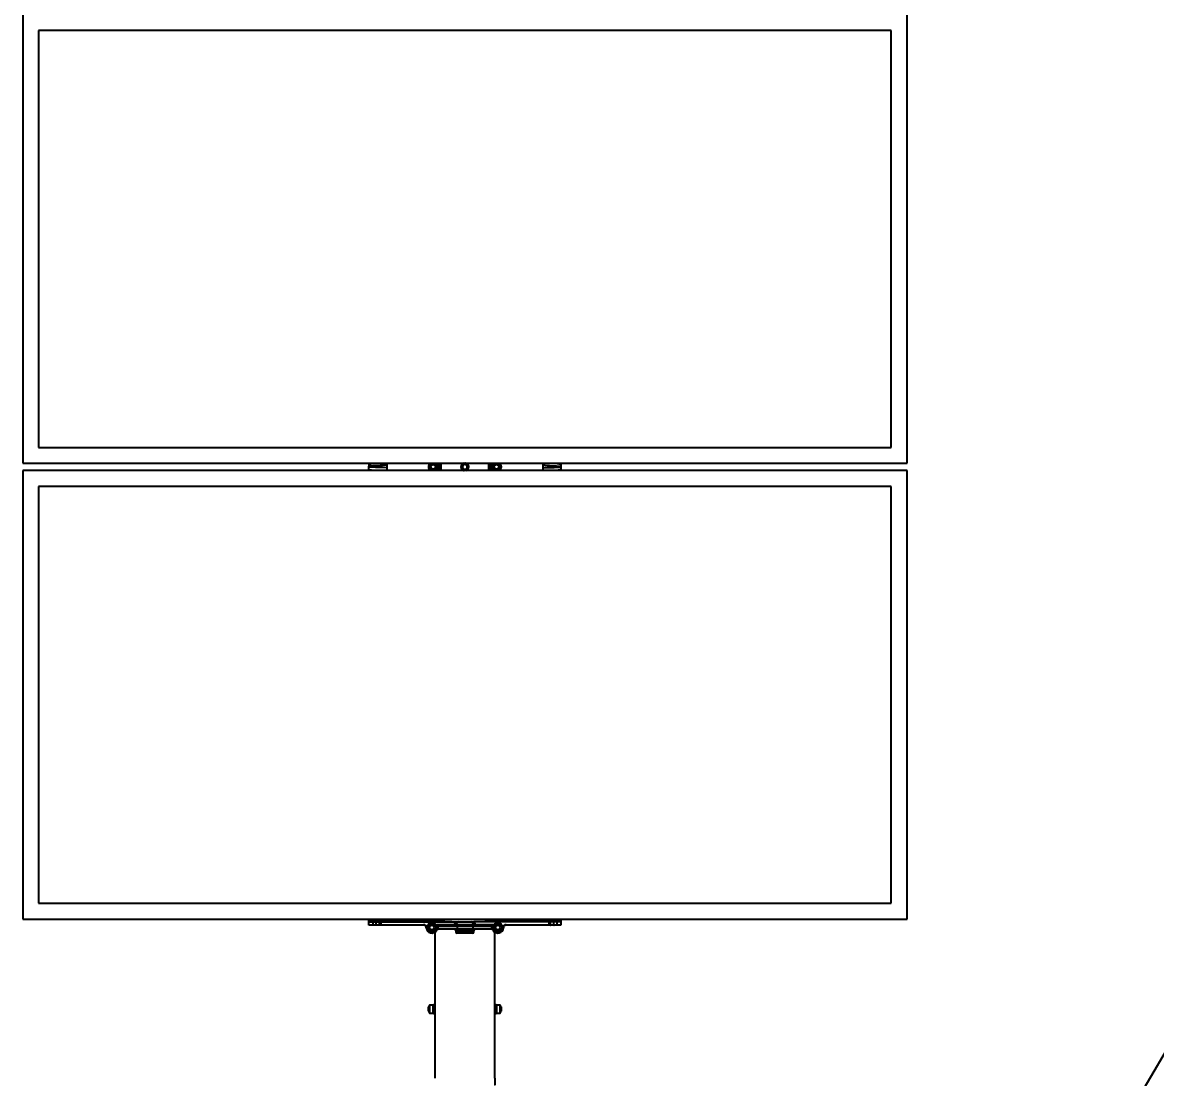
# Model space of a CAD drawing. Header units: feet. Extents: x -21 to 5170, y -254 to 1413.
# Drawn here: x 931.4 to 1046.2, y 102.3 to 209.2 of the extents above; entities that cross this region are included whole.
import ezdxf
from ezdxf import colors
from ezdxf.entities.mleader import LeaderData, LeaderLine
from ezdxf.math import Vec2, Vec3

# ---------------------------------------------------------------- set-up
doc = ezdxf.new("R2010")
doc.units = ezdxf.units.FT
doc.header["$MEASUREMENT"] = 0
doc.layers.add('E-ARRY-TABL', color=9, linetype='Continuous')
doc.layers.add('G-ANNO-TEXT', color=1, linetype='Continuous')
doc.styles.add('NEI-A', font='arial.ttf')

msp = doc.modelspace()

# ---------------------------------------------------------------- linework, layer by layer
at = {"layer": 'E-ARRY-TABL'}
for p, q in [((931.43656, 209.95527), (931.43656, 164.54448)), ((1020.97639, 164.54448), (1020.97639, 209.95527)), ((933.03876, 208.35307), (933.03876, 166.14667)), ((1019.37419, 208.35307), (933.03876, 208.35307)), ((1019.37419, 166.14667), (1019.37419, 208.35307)), ((933.03876, 166.14667), (1019.37419, 166.14667)), ((931.43656, 164.54448), (1020.97639, 164.54448)), ((966.47886, 164.46485), (967.06491, 164.54448)), ((972.66805, 164.5365), (972.67681, 164.54448)), ((973.04274, 164.54448), (973.17131, 164.46986)), ((973.18062, 164.54448), (973.20658, 164.53064)), ((979.07921, 164.5387), (979.08559, 164.54448)), ((985.34805, 164.54448), (985.93409, 164.46485)), ((931.43656, 163.81204), (931.43656, 118.40125)), ((1020.97639, 163.81204), (931.43656, 163.81204)), ((967.06564, 163.81204), (966.47886, 163.89167)), ((973.33612, 163.82002), (973.32736, 163.81204)), ((979.23234, 163.81204), (979.20405, 163.82724)), ((979.37038, 163.8108), (979.23972, 163.88778)), ((979.74253, 163.81782), (979.73614, 163.81204)), ((985.93409, 163.89167), (985.34731, 163.81204)), ((1020.97639, 118.40125), (1020.97639, 163.81204)), ((933.03876, 162.20985), (933.03876, 120.00345)), ((1019.37419, 162.20985), (933.03876, 162.20985)), ((1019.37419, 120.00345), (1019.37419, 162.20985)), ((933.03876, 120.00345), (1019.37419, 120.00345)), ((931.43656, 118.40125), (1020.97639, 118.40125)), ((966.47886, 117.78326), (966.47886, 118.40125)), ((969.93018, 118.40125), (975.6018, 118.10402)), ((973.16231, 118.40125), (973.16231, 118.23187)), ((976.81115, 118.10402), (982.48277, 118.40125)), ((979.25065, 118.23187), (979.25065, 118.40125)), ((985.93409, 118.40125), (985.93409, 117.78326)), ((966.47886, 118.19526), (973.86083, 118.19526)), ((966.47886, 118.1037), (975.29484, 118.1037)), ((966.47886, 117.82904), (972.03003, 117.82904)), ((972.03003, 117.78326), (966.47886, 117.78326)), ((966.90809, 117.82904), (966.90809, 118.1037)), ((967.19406, 118.1037), (967.19406, 117.82904)), ((967.56059, 117.82904), (967.56059, 118.1037)), ((967.70358, 118.1037), (967.70358, 117.78326)), ((972.03003, 117.82904), (972.03003, 117.78326)), ((972.3502, 117.52177), (972.30446, 117.51989)), ((973.30447, 117.27486), (973.34356, 117.25103)), ((973.32954, 117.84049), (975.16587, 117.84049)), ((973.32954, 117.6975), (973.32954, 117.84049)), ((973.32954, 117.31033), (973.32954, 117.38837)), ((973.32954, 117.31033), (973.36505, 117.28143)), ((973.46148, 117.74178), (973.46148, 117.41553)), ((973.55169, 117.42849), (978.86127, 117.42849)), ((978.83488, 117.38272), (973.57807, 117.38272)), ((973.59684, 117.70315), (978.81612, 117.70315)), ((975.16587, 117.84049), (975.29003, 117.82466)), ((975.16587, 117.84049), (975.16587, 117.7037)), ((977.12309, 117.82332), (975.28986, 117.82332)), ((975.29094, 117.24538), (975.29094, 117.1195)), ((977.12202, 117.24538), (975.29094, 117.24538)), ((975.29094, 117.1195), (977.12202, 117.1195)), ((975.41488, 117.70315), (975.41488, 117.42849)), ((975.60779, 118.1037), (976.80517, 118.1037)), ((976.99807, 117.70315), (976.99807, 117.42849)), ((985.93409, 118.1037), (977.11811, 118.1037)), ((977.12202, 117.1195), (977.12202, 117.24538)), ((977.12292, 117.82466), (977.24709, 117.84049)), ((977.24709, 117.84049), (979.08341, 117.84049)), ((977.24709, 117.7037), (977.24709, 117.84049)), ((978.55212, 118.19526), (985.93409, 118.19526)), ((978.95148, 117.41553), (978.95148, 117.74178)), ((979.08341, 117.31033), (979.04791, 117.28143)), ((979.10848, 117.27486), (979.0694, 117.25103)), ((979.08341, 117.84049), (979.08341, 117.6975)), ((979.08341, 117.38837), (979.08341, 117.31033)), ((979.20706, 117.35536), (979.20794, 117.39741)), ((979.2301, 117.34141), (979.20706, 117.35536)), ((979.21462, 117.71765), (979.21519, 117.74458)), ((979.21519, 117.74458), (979.25065, 117.76408)), ((979.54008, 117.15371), (979.50409, 117.1755)), ((979.5131, 117.90839), (979.55632, 117.93215)), ((979.5833, 117.17748), (979.54008, 117.15371)), ((979.55632, 117.93215), (979.5923, 117.91037)), ((979.88121, 117.34129), (979.84435, 117.32102)), ((979.86629, 117.74446), (979.88933, 117.73051)), ((979.88177, 117.36822), (979.88121, 117.34129)), ((979.88933, 117.73051), (979.88846, 117.68846)), ((980.06275, 117.52177), (980.10849, 117.51989)), ((980.38292, 117.82904), (985.93409, 117.82904)), ((980.38292, 117.82904), (980.38292, 117.78326)), ((985.93409, 117.78326), (980.38292, 117.78326)), ((984.70938, 118.1037), (984.70938, 117.78326)), ((984.85236, 118.1037), (984.85236, 117.82904)), ((985.2189, 117.82904), (985.2189, 118.1037)), ((985.50486, 118.1037), (985.50486, 117.82904)), ((973.16231, 117.06762), (973.16231, 102.27584)), ((976.98469, 116.98217), (975.42827, 116.98217)), ((979.25065, 102.27584), (979.25065, 117.06762)), ((972.61001, 109.49945), (972.49968, 109.49945)), ((972.49968, 109.49945), (972.49968, 109.06458)), ((972.49968, 109.06458), (972.61001, 109.06458)), ((972.61001, 109.66267), (972.61001, 108.90137)), ((972.97333, 109.68083), (972.62817, 109.68083)), ((972.62817, 109.68083), (972.62817, 108.8832)), ((973.14029, 109.74654), (972.97333, 109.68083)), ((972.97333, 109.68083), (972.97333, 108.8832)), ((973.14029, 109.74654), (973.14029, 108.81749)), ((979.43962, 109.68083), (979.27267, 109.74654)), ((979.27267, 108.81749), (979.27267, 109.74654)), ((979.78478, 109.68083), (979.43962, 109.68083)), ((979.43962, 108.8832), (979.43962, 109.68083)), ((979.78478, 108.8832), (979.78478, 109.68083)), ((979.80295, 108.90137), (979.80295, 109.66267)), ((979.91327, 109.49945), (979.80295, 109.49945)), ((979.80295, 109.06458), (979.91327, 109.06458)), ((979.91327, 109.06458), (979.91327, 109.49945)), ((972.62817, 108.8832), (972.97333, 108.8832)), ((972.97333, 108.8832), (973.14029, 108.81749)), ((979.27267, 108.81749), (979.43962, 108.8832)), ((979.43962, 108.8832), (979.78478, 108.8832))]:
    msp.add_line(p, q, dxfattribs=at)
for points in [[(966.90809, 117.82904), (966.90864, 117.82011), (966.91027, 117.81152), (966.91291, 117.80361), (966.91647, 117.79667), (966.9208, 117.79098), (966.92575, 117.78675), (966.93111, 117.78414), (966.93669, 117.78326)], [(967.19406, 117.82904), (967.19351, 117.82011), (967.19188, 117.81152), (967.18924, 117.80361), (967.18568, 117.79667), (967.18135, 117.79098), (967.17641, 117.78675), (967.17104, 117.78414), (967.16546, 117.78326)], [(967.56059, 117.82904), (967.56004, 117.82011), (967.55842, 117.81152), (967.55577, 117.80361), (967.55222, 117.79667), (967.54788, 117.79098), (967.54294, 117.78675), (967.53758, 117.78414), (967.532, 117.78326)], [(973.46148, 117.41553), (973.46397, 117.40596), (973.46758, 117.39684), (973.47214, 117.38859), (973.47743, 117.3816), (973.48322, 117.3762), (973.48922, 117.37263), (973.49515, 117.37108), (973.50075, 117.37161)], [(973.55169, 117.42849), (973.55219, 117.41956), (973.5537, 117.41097), (973.55613, 117.40306), (973.55941, 117.39612), (973.56341, 117.39043), (973.56798, 117.3862), (973.57293, 117.38359), (973.57807, 117.38272)], [(975.41488, 117.42849), (975.41539, 117.41956), (975.41689, 117.41097), (975.41933, 117.40306), (975.42261, 117.39612), (975.42661, 117.39043), (975.43117, 117.3862), (975.43612, 117.38359), (975.44127, 117.38272)], [(976.99807, 117.42849), (976.99757, 117.41956), (976.99606, 117.41097), (976.99363, 117.40306), (976.99034, 117.39612), (976.98635, 117.39043), (976.98178, 117.3862), (976.97683, 117.38359), (976.97169, 117.38272)], [(978.86127, 117.42849), (978.86076, 117.41956), (978.85926, 117.41097), (978.85682, 117.40306), (978.85354, 117.39612), (978.84954, 117.39043), (978.84498, 117.3862), (978.84003, 117.38359), (978.83488, 117.38272)], [(978.95148, 117.41553), (978.94898, 117.40596), (978.94537, 117.39684), (978.94081, 117.38859), (978.93552, 117.3816), (978.92974, 117.3762), (978.92374, 117.37263), (978.9178, 117.37108), (978.9122, 117.37161)], [(984.85236, 117.82904), (984.85291, 117.82011), (984.85454, 117.81152), (984.85718, 117.80361), (984.86074, 117.79667), (984.86507, 117.79098), (984.87001, 117.78675), (984.87538, 117.78414), (984.88096, 117.78326)], [(985.2189, 117.82904), (985.21944, 117.82011), (985.22107, 117.81152), (985.22371, 117.80361), (985.22727, 117.79667), (985.2316, 117.79098), (985.23655, 117.78675), (985.24191, 117.78414), (985.24749, 117.78326)], [(985.50486, 117.82904), (985.50431, 117.82011), (985.50268, 117.81152), (985.50004, 117.80361), (985.49649, 117.79667), (985.49215, 117.79098), (985.48721, 117.78675), (985.48184, 117.78414), (985.47627, 117.78326)]]:
    msp.add_lwpolyline(points, dxfattribs=at)
for centre, radius in [((973.00209, 164.17826), 0.33715), ((973.00209, 164.17826), 0.24051), ((973.00209, 164.17826), 0.22889), ((979.41087, 164.17826), 0.33715), ((979.41087, 164.17826), 0.24051), ((979.41087, 164.17826), 0.22889), ((972.86476, 117.54293), 0.48981), ((972.86476, 117.54293), 0.36622), ((972.86476, 117.54293), 0.22889), ((979.5482, 117.54293), 0.48981), ((979.5482, 117.54293), 0.36622), ((979.5482, 117.54293), 0.22889)]:
    msp.add_circle(centre, radius, dxfattribs=at)
for centre, radius, start, end in [((973.00209, 164.17826), 0.48981, 132.9975613, 228.3883683), ((973.00209, 164.17826), 0.40742, 115.9892336, 244.0107664), ((973.00209, 164.17826), 0.40742, 295.9892336, 59.8725613), ((973.00209, 164.17826), 0.48981, 312.9975613, 48.3883881), ((979.41087, 164.17826), 0.48981, 132.6184959, 228.3883683), ((979.41087, 164.17826), 0.40742, 115.9892336, 239.4934959), ((979.41087, 164.17826), 0.40742, 295.9892336, 64.0107664), ((979.41087, 164.17826), 0.48981, 312.6184959, 48.3883881), ((972.03003, 117.5086), 0.32044, 2.3552844, 90), ((972.03003, 117.5086), 0.27466, 2.3552844, 90), ((972.86476, 117.54293), 0.56077, 182.3552844, 328.6309862), ((972.86476, 117.54293), 0.51499, 182.3552844, 328.6309862), ((972.86476, 117.54293), 0.40742, 127.1519395, 176.1897251), ((972.86476, 117.54293), 0.40742, 187.6164292, 234.814168), ((972.86476, 117.54293), 0.40742, 65.3568824, 115.655907), ((972.86476, 117.54293), 0.40742, 245.7900849, 295.2743727), ((972.86476, 117.54293), 0.40742, 7.7350284, 54.7859231), ((972.86476, 117.54293), 0.40742, 306.7516669, 357.1400168), ((973.57807, 117.10805), 0.32044, 140.8584072, 148.6309862), ((973.57807, 117.10805), 0.27466, 140.8584072, 148.6309862), ((973.55169, 117.10805), 0.32044, 90, 106.3508721), ((973.57807, 117.10805), 0.27466, 90, 106.3508721), ((975.15361, 117.84049), 0.13733, 270, 352.8192442), ((975.15361, 117.24538), 0.13733, 0, 90), ((975.60779, 117.78326), 0.32044, 90, 172.8192442), ((975.42827, 117.1195), 0.13733, 180, 270), ((976.80517, 117.78326), 0.32044, 7.1807558, 90), ((976.98469, 117.1195), 0.13733, 270, 0), ((977.25935, 117.24538), 0.13733, 90, 180), ((977.25935, 117.84049), 0.13733, 187.1807558, 270), ((978.83488, 117.10805), 0.27466, 73.6491279, 90), ((978.86127, 117.10805), 0.32044, 73.6491279, 90), ((978.83488, 117.10805), 0.27466, 31.3690138, 39.1415928), ((979.5482, 117.54293), 0.56077, 211.3690138, 357.6447156), ((978.83488, 117.10805), 0.32044, 31.3690138, 39.1415928), ((979.5482, 117.54293), 0.51499, 211.3690138, 357.6447156), ((979.5482, 117.54293), 0.40742, 125.7599509, 175.7674923), ((979.5482, 117.54293), 0.40742, 187.2707127, 236.5342183), ((979.5482, 117.54293), 0.40742, 67.9109617, 114.9737153), ((979.5482, 117.54293), 0.40742, 247.037025, 295.183735), ((979.5482, 117.54293), 0.40742, 6.8590646, 57.2284647), ((979.5482, 117.54293), 0.40742, 306.8738017, 355.3985356), ((980.38292, 117.5086), 0.32044, 90, 177.6447156), ((980.38292, 117.5086), 0.27466, 90, 177.6447156), ((972.62817, 109.66267), 0.01817, 90, 180), ((973.14619, 109.73154), 0.01612, 0, 111.4825928), ((979.26677, 109.73154), 0.01612, 68.5174072, 180), ((979.78478, 109.66267), 0.01817, 360, 90), ((972.62817, 108.90137), 0.01817, 180, 270), ((973.14619, 108.83249), 0.01612, 248.5174072, 0), ((979.26677, 108.83249), 0.01612, 180, 291.4825928), ((979.78478, 108.90137), 0.01817, 270, 360)]:
    msp.add_arc(centre, radius, start, end, dxfattribs=at)
for centre, start_param, end_param in [((973.59684, 117.84049), 3.943604022, 4.71238898), ((978.81612, 117.84049), 4.71238898, 5.481173938)]:
    msp.add_ellipse(centre, major_axis=(0.19469, 0), ratio=0.705389765, start_param=start_param, end_param=end_param, dxfattribs=at)
for points, knots in [([(966.47886, 164.54448), (966.47886, 164.53601), (966.47886, 164.49433), (966.47886, 164.47792), (966.47886, 164.46485)], [0, 0, 0, 0, 0.203251759, 1, 1, 1, 1]), ([(966.47886, 164.46485), (966.47886, 164.44992), (966.47886, 164.42175), (966.47886, 164.38977), (966.47886, 164.36353), (966.47886, 164.32008), (966.47886, 164.28117), (966.47886, 164.25884), (966.47886, 164.25649)], [0, 0, 0, 0, 0.336781761, 0.635414469, 0.762435252, 0.874639399, 0.986817621, 1, 1, 1, 1]), ([(968.31681, 164.35379), (968.01073, 164.33342), (967.39861, 164.29267), (966.78543, 164.26855), (966.47886, 164.25649)], [0, 0, 0, 0, 0.500050032, 1, 1, 1, 1]), ([(966.47886, 164.14846), (966.47886, 164.15169), (966.47886, 164.15624), (966.47886, 164.16346), (966.47886, 164.16793), (966.47886, 164.17155), (966.47886, 164.173), (966.47886, 164.17589), (966.47886, 164.18066), (966.47886, 164.18731), (966.47886, 164.19588), (966.47886, 164.20945), (966.47886, 164.22997), (966.47886, 164.24679), (966.47886, 164.25649)], [0, 0, 0, 0, 0.088792677, 0.125266565, 0.198196576, 0.211434953, 0.224673296, 0.237911626, 0.290864967, 0.355531486, 0.42020743, 0.526263413, 0.726625991, 1, 1, 1, 1]), ([(968.31659, 164.09982), (968.01043, 164.11056), (967.39814, 164.13203), (966.78527, 164.14298), (966.47886, 164.14846)], [0, 0, 0, 0, 0.500036901, 1, 1, 1, 1]), ([(966.47886, 163.89167), (966.47886, 163.89672), (966.47886, 163.92622), (966.47886, 163.95272), (966.47886, 163.99841), (966.47886, 164.04034), (966.47886, 164.09156), (966.47886, 164.12932), (966.47886, 164.14846)], [0, 0, 0, 0, 0.104408076, 0.610092505, 0.713229006, 0.816381409, 0.906958044, 1, 1, 1, 1]), ([(968.31469, 164.54448), (968.31504, 164.53198), (968.31584, 164.50369), (968.31661, 164.43844), (968.31674, 164.38189), (968.31681, 164.35379)], [0, 0, 0, 0, 0.284877006, 0.644722971, 1, 1, 1, 1]), ([(968.31681, 164.35379), (968.31673, 164.31448), (968.31664, 164.26748), (968.31635, 164.2121), (968.3163, 164.18719), (968.31629, 164.16612), (968.31636, 164.15085), (968.31636, 164.13988), (968.31645, 164.12387), (968.31654, 164.10891), (968.31659, 164.09982)], [0, 0, 0, 0, 0.473900563, 0.566584192, 0.646097342, 0.765289978, 0.812851893, 0.824688911, 0.893504587, 1, 1, 1, 1]), ([(972.66451, 163.98436), (972.66458, 164.01597), (972.66472, 164.07978), (972.66487, 164.14573), (972.66494, 164.17901)], [0, 0, 0, 0, 0.495457963, 1, 1, 1, 1]), ([(972.66494, 164.17901), (972.66495, 164.18363), (972.6651, 164.24936), (972.66524, 164.31377), (972.66537, 164.37366)], [0, 0, 0, 0, 0.070220322, 1, 1, 1, 1]), ([(972.66537, 164.37366), (972.69278, 164.38941), (972.74811, 164.42119), (972.80531, 164.45404), (972.83416, 164.47061)], [0, 0, 0, 0, 0.495457963, 1, 1, 1, 1]), ([(972.83416, 164.47061), (972.83817, 164.47291), (972.88158, 164.49785), (972.92413, 164.52229), (972.96276, 164.54448)], [0, 0, 0, 0, 0.09219659, 1, 1, 1, 1]), ([(973.17131, 164.46986), (973.18516, 164.46182), (973.24214, 164.42876), (973.29765, 164.39654), (973.33967, 164.37216)], [0, 0, 0, 0, 0.243165711, 1, 1, 1, 1]), ([(973.33923, 164.17751), (973.33922, 164.17289), (973.33908, 164.10716), (973.33893, 164.04275), (973.3388, 163.98286)], [0, 0, 0, 0, 0.070220322, 1, 1, 1, 1]), ([(973.33967, 164.37216), (973.3396, 164.34055), (973.33945, 164.27675), (973.33931, 164.21079), (973.33923, 164.17751)], [0, 0, 0, 0, 0.495457963, 1, 1, 1, 1]), ([(973.56953, 164.54448), (973.56975, 164.51592), (973.5716, 164.27179), (973.57027, 164.02764), (973.5691, 163.81204)], [0, 0, 0, 0, 0.116959652, 1, 1, 1, 1]), ([(973.7978, 163.81204), (973.79862, 164.02811), (973.79954, 164.27226), (973.79807, 164.51639), (973.7979, 164.54448)], [0, 0, 0, 0, 0.88496735, 1, 1, 1, 1]), ([(976.13535, 164.54448), (976.11578, 164.54223), (976.05271, 164.53501), (975.95766, 164.47963), (975.86635, 164.38627), (975.81334, 164.26633), (975.80502, 164.13701), (975.84196, 164.01252), (975.91979, 163.90829), (976.01958, 163.83578), (976.09556, 163.81922), (976.12849, 163.81204)], [0, 0, 0, 0, 0.055467135, 0.178740105, 0.301068238, 0.422074784, 0.541486052, 0.660550552, 0.781493861, 0.905315943, 1, 1, 1, 1]), ([(976.4382, 164.23049), (976.44155, 164.20403), (976.44724, 164.15923), (976.42984, 164.08891), (976.3944, 164.02558), (976.33358, 163.97233), (976.25877, 163.94194), (976.17772, 163.93789), (976.09973, 163.96097), (976.03404, 164.00841), (975.98781, 164.07456), (975.96582, 164.15239), (975.97073, 164.23338), (975.99184, 164.28344), (976.02041, 164.32829), (976.05667, 164.36837), (976.12746, 164.407), (976.20735, 164.42033), (976.28758, 164.40642), (976.35801, 164.36669), (976.41306, 164.30653), (976.42984, 164.25579), (976.4382, 164.23049)], [0, 0, 0, 0, 0.05318276, 0.090051856, 0.143930989, 0.197508132, 0.250693831, 0.303997406, 0.357752004, 0.411588514, 0.465007081, 0.518157859, 0.571608056, 0.625348022, 0.625461196, 0.679189914, 0.732471661, 0.785668797, 0.839276455, 0.893156273, 0.946740624, 1, 1, 1, 1]), ([(976.60016, 164.13554), (976.60085, 164.17794), (976.60224, 164.26304), (976.54818, 164.38292), (976.45881, 164.47722), (976.36256, 164.53425), (976.29774, 164.54199), (976.27686, 164.54448)], [0, 0, 0, 0, 0.218328363, 0.43818827, 0.662256444, 0.89122321, 1, 1, 1, 1]), ([(976.29863, 163.81204), (976.33846, 163.82444), (976.42004, 163.84981), (976.51859, 163.93532), (976.58087, 164.03559), (976.59461, 164.10676), (976.60016, 164.13554)], [0, 0, 0, 0, 0.263744587, 0.540159175, 0.814036973, 1, 1, 1, 1]), ([(978.61501, 164.54448), (978.61433, 164.32516), (978.61358, 164.08101), (978.61485, 163.83688), (978.61498, 163.81204)], [0, 0, 0, 0, 0.898277382, 1, 1, 1, 1]), ([(978.84341, 163.81204), (978.84321, 163.83738), (978.84133, 164.08151), (978.84267, 164.32566), (978.84387, 164.54448)], [0, 0, 0, 0, 0.10376783, 1, 1, 1, 1]), ([(979.07201, 163.9866), (979.07229, 164.01821), (979.07286, 164.08201), (979.07344, 164.14796), (979.07373, 164.18124)], [0, 0, 0, 0, 0.495457963, 1, 1, 1, 1]), ([(979.07373, 164.18124), (979.07377, 164.18586), (979.07435, 164.25159), (979.07492, 164.316), (979.07545, 164.37589)], [0, 0, 0, 0, 0.070220322, 1, 1, 1, 1]), ([(979.07545, 164.37589), (979.10297, 164.39145), (979.15851, 164.42286), (979.21592, 164.45533), (979.24488, 164.47172)], [0, 0, 0, 0, 0.495457963, 1, 1, 1, 1]), ([(979.24488, 164.47172), (979.2489, 164.47399), (979.29233, 164.49856), (979.33489, 164.52263), (979.37352, 164.54448)], [0, 0, 0, 0, 0.092516545, 1, 1, 1, 1]), ([(979.45347, 164.54448), (979.48237, 164.52745), (979.52473, 164.50249), (979.56821, 164.47687), (979.58202, 164.46874)], [0, 0, 0, 0, 0.682346465, 1, 1, 1, 1]), ([(979.58202, 164.46874), (979.626, 164.44282), (979.68279, 164.40936), (979.73741, 164.37718), (979.74972, 164.36992)], [0, 0, 0, 0, 0.774619327, 1, 1, 1, 1]), ([(979.748, 164.17528), (979.74796, 164.17066), (979.74738, 164.10494), (979.74681, 164.04052), (979.74628, 163.98064)], [0, 0, 0, 0, 0.070220322, 1, 1, 1, 1]), ([(979.74972, 164.36992), (979.74944, 164.33831), (979.74888, 164.27451), (979.7483, 164.20856), (979.748, 164.17528)], [0, 0, 0, 0, 0.495457963, 1, 1, 1, 1]), ([(984.09835, 164.54448), (984.09815, 164.53945), (984.09735, 164.51929), (984.09645, 164.45604), (984.09625, 164.38807), (984.09614, 164.35379)], [0, 0, 0, 0, 0.141530855, 0.567144679, 1, 1, 1, 1]), ([(984.09614, 164.35379), (984.09622, 164.31448), (984.09632, 164.26748), (984.0966, 164.2121), (984.09665, 164.18719), (984.09666, 164.16612), (984.0966, 164.15085), (984.09659, 164.13988), (984.09651, 164.12387), (984.09642, 164.10891), (984.09636, 164.09982)], [0, 0, 0, 0, 0.473900563, 0.566584192, 0.646097342, 0.765289978, 0.812851893, 0.824688911, 0.893504587, 1, 1, 1, 1]), ([(984.09614, 164.35379), (984.40223, 164.33342), (985.01434, 164.29267), (985.62753, 164.26855), (985.93409, 164.25649)], [0, 0, 0, 0, 0.500050032, 1, 1, 1, 1]), ([(984.09636, 164.09982), (984.40253, 164.11056), (985.01481, 164.13203), (985.62768, 164.14298), (985.93409, 164.14846)], [0, 0, 0, 0, 0.500036901, 1, 1, 1, 1]), ([(985.93409, 164.46485), (985.93409, 164.47857), (985.93409, 164.49511), (985.93409, 164.53728), (985.93409, 164.54448)], [0, 0, 0, 0, 0.829245832, 1, 1, 1, 1]), ([(985.93409, 164.46485), (985.93409, 164.44978), (985.93409, 164.41996), (985.93409, 164.39097), (985.93409, 164.35638), (985.93409, 164.31034), (985.93409, 164.27368), (985.93409, 164.25649)], [0, 0, 0, 0, 0.332265312, 0.657491515, 0.788304514, 0.900705037, 1, 1, 1, 1]), ([(985.93409, 164.25649), (985.93409, 164.24318), (985.93409, 164.2247), (985.93409, 164.20437), (985.93409, 164.19638), (985.93409, 164.1884), (985.93409, 164.18109), (985.93409, 164.17444), (985.93409, 164.17278), (985.93409, 164.17045), (985.93409, 164.16746), (985.93409, 164.16215), (985.93409, 164.1558), (985.93409, 164.15081), (985.93409, 164.14846)], [0, 0, 0, 0, 0.378460386, 0.525059812, 0.561520365, 0.597982148, 0.743875857, 0.762193155, 0.780422606, 0.789537342, 0.825996993, 0.862456604, 0.935401836, 1, 1, 1, 1]), ([(985.93409, 164.14846), (985.93409, 164.12976), (985.93409, 164.08984), (985.93409, 164.03689), (985.93409, 163.99344), (985.93409, 163.96649), (985.93409, 163.93475), (985.93409, 163.90642), (985.93409, 163.89167)], [0, 0, 0, 0, 0.090987099, 0.194222261, 0.297480686, 0.412851507, 0.694273649, 1, 1, 1, 1]), ([(966.47886, 163.89167), (966.47886, 163.87795), (966.47886, 163.86141), (966.47886, 163.81924), (966.47886, 163.81204)], [0, 0, 0, 0, 0.829245833, 1, 1, 1, 1]), ([(968.31659, 164.09982), (968.3167, 164.07128), (968.31693, 164.00988), (968.31664, 163.92403), (968.31589, 163.85358), (968.31504, 163.82447), (968.31468, 163.81204)], [0, 0, 0, 0, 0.237682332, 0.511297981, 0.791460281, 1, 1, 1, 1]), ([(972.83286, 163.88666), (972.78871, 163.91228), (972.7317, 163.94536), (972.67687, 163.97719), (972.66451, 163.98436)], [0, 0, 0, 0, 0.774619327, 1, 1, 1, 1]), ([(972.96144, 163.81204), (972.93258, 163.82879), (972.89021, 163.85338), (972.84673, 163.87861), (972.83286, 163.88666)], [0, 0, 0, 0, 0.681174188, 1, 1, 1, 1]), ([(973.17001, 163.88591), (973.16601, 163.88361), (973.12259, 163.85867), (973.08004, 163.83423), (973.04142, 163.81204)], [0, 0, 0, 0, 0.09219659, 1, 1, 1, 1]), ([(973.3388, 163.98286), (973.31139, 163.96711), (973.25606, 163.93533), (973.19887, 163.90248), (973.17001, 163.88591)], [0, 0, 0, 0, 0.495457963, 1, 1, 1, 1]), ([(979.23972, 163.88778), (979.22592, 163.89591), (979.16917, 163.92935), (979.11387, 163.96194), (979.07201, 163.9866)], [0, 0, 0, 0, 0.243165711, 1, 1, 1, 1]), ([(979.57685, 163.8848), (979.57284, 163.88253), (979.5294, 163.85796), (979.48684, 163.83389), (979.44822, 163.81204)], [0, 0, 0, 0, 0.092516545, 1, 1, 1, 1]), ([(979.74628, 163.98064), (979.71877, 163.96507), (979.66323, 163.93366), (979.60582, 163.90119), (979.57685, 163.8848)], [0, 0, 0, 0, 0.495457963, 1, 1, 1, 1]), ([(984.09636, 164.09982), (984.09624, 164.06679), (984.09599, 163.99566), (984.09649, 163.9012), (984.09733, 163.83718), (984.09814, 163.81706), (984.09834, 163.81204)], [0, 0, 0, 0, 0.272878633, 0.587618909, 0.897093641, 1, 1, 1, 1]), ([(985.93409, 163.81204), (985.93409, 163.82052), (985.93409, 163.86219), (985.93409, 163.8786), (985.93409, 163.89167)], [0, 0, 0, 0, 0.203251759, 1, 1, 1, 1]), ([(972.44199, 117.53367), (972.4585, 117.56377), (972.49183, 117.62454), (972.52628, 117.68735), (972.54367, 117.71905)], [0, 0, 0, 0, 0.495457963, 1, 1, 1, 1]), ([(972.55169, 117.35292), (972.54909, 117.3572), (972.5294, 117.38965), (972.49227, 117.45082), (972.45885, 117.50588), (972.44199, 117.53367)], [0, 0, 0, 0, 0.070085768, 0.530782234, 1, 1, 1, 1]), ([(972.54367, 117.71905), (972.54608, 117.72344), (972.56433, 117.75672), (972.59874, 117.81946), (972.62972, 117.87593), (972.64535, 117.90443)], [0, 0, 0, 0, 0.070085768, 0.530782234, 1, 1, 1, 1]), ([(972.6614, 117.17217), (972.64358, 117.20153), (972.60762, 117.26077), (972.57045, 117.32202), (972.55169, 117.35292)], [0, 0, 0, 0, 0.495457963, 1, 1, 1, 1]), ([(972.85673, 117.90906), (972.83751, 117.90864), (972.76596, 117.90707), (972.6963, 117.90555), (972.64535, 117.90443)], [0, 0, 0, 0, 0.268633605, 1, 1, 1, 1]), ([(972.87278, 117.17681), (972.85356, 117.17639), (972.78201, 117.17482), (972.71235, 117.17329), (972.6614, 117.17217)], [0, 0, 0, 0, 0.268633605, 1, 1, 1, 1]), ([(973.06811, 117.9137), (973.05037, 117.91331), (972.98146, 117.9118), (972.90988, 117.91023), (972.85673, 117.90906)], [0, 0, 0, 0, 0.257551345, 1, 1, 1, 1]), ([(973.08417, 117.18144), (973.06642, 117.18105), (972.99752, 117.17954), (972.92593, 117.17797), (972.87278, 117.17681)], [0, 0, 0, 0, 0.257551345, 1, 1, 1, 1]), ([(973.06811, 117.9137), (973.08593, 117.88434), (973.12189, 117.8251), (973.15906, 117.76385), (973.17782, 117.73295)], [0, 0, 0, 0, 0.495457963, 1, 1, 1, 1]), ([(973.18584, 117.36682), (973.18343, 117.36243), (973.16518, 117.32915), (973.13077, 117.26641), (973.09979, 117.20994), (973.08417, 117.18144)], [0, 0, 0, 0, 0.070085768, 0.530782234, 1, 1, 1, 1]), ([(973.17782, 117.73295), (973.18042, 117.72867), (973.20011, 117.69622), (973.23724, 117.63505), (973.27066, 117.57999), (973.28752, 117.5522)], [0, 0, 0, 0, 0.070085768, 0.530782234, 1, 1, 1, 1]), ([(973.28752, 117.5522), (973.27101, 117.5221), (973.23768, 117.46133), (973.20323, 117.39851), (973.18584, 117.36682)], [0, 0, 0, 0, 0.495457963, 1, 1, 1, 1]), ([(973.46148, 117.74178), (973.43729, 117.75915), (973.39484, 117.78963), (973.34924, 117.82523), (973.32971, 117.84035), (973.32954, 117.84049)], [0, 0, 0, 0, 0.56767628, 0.996223213, 1, 1, 1, 1]), ([(973.32954, 117.31033), (973.33794, 117.32169), (973.36009, 117.35166), (973.40621, 117.39159), (973.4433, 117.40766), (973.46148, 117.41553)], [0, 0, 0, 0, 0.23768431, 0.626554785, 1, 1, 1, 1]), ([(973.50075, 117.37161), (973.48235, 117.36505), (973.44606, 117.35212), (973.39731, 117.31777), (973.37375, 117.29123), (973.36505, 117.28143)], [0, 0, 0, 0, 0.393458554, 0.776011655, 1, 1, 1, 1]), ([(975.16587, 117.84049), (975.17687, 117.89099), (975.1983, 117.98941), (975.26324, 118.06628), (975.29484, 118.1037)], [0, 0, 0, 0, 0.513197163, 1, 1, 1, 1]), ([(975.29484, 118.1037), (975.33062, 118.1037), (975.40895, 118.1037), (975.51928, 118.1037), (975.59227, 118.1037), (975.62939, 118.1037), (975.62962, 118.1037)], [0, 0, 0, 0, 0.293177679, 0.641793898, 0.997794975, 1, 1, 1, 1]), ([(976.78333, 118.1037), (976.78356, 118.1037), (976.82013, 118.1037), (976.89312, 118.1037), (977.00336, 118.1037), (977.08233, 118.1037), (977.11811, 118.1037)], [0, 0, 0, 0, 0.002205058, 0.352907933, 0.706817878, 1, 1, 1, 1]), ([(976.79917, 118.1037), (976.79936, 118.1037), (976.80335, 118.10371), (976.80734, 118.10386), (976.81115, 118.10402)], [0, 0, 0, 0, 0.045670299, 1, 1, 1, 1]), ([(977.11811, 118.1037), (977.14972, 118.06628), (977.21465, 117.98941), (977.23609, 117.89099), (977.24709, 117.84049)], [0, 0, 0, 0, 0.486802837, 1, 1, 1, 1]), ([(979.04791, 117.28143), (979.03859, 117.29189), (979.01489, 117.31848), (978.98118, 117.34158), (978.94441, 117.36074), (978.92625, 117.36687), (978.9122, 117.37161)], [0, 0, 0, 0, 0.238468555, 0.606420841, 0.695548911, 1, 1, 1, 1]), ([(979.08341, 117.84049), (979.08324, 117.84035), (979.06371, 117.82523), (979.01812, 117.78963), (978.97567, 117.75915), (978.95148, 117.74178)], [0, 0, 0, 0, 0.003776787, 0.43232372, 1, 1, 1, 1]), ([(978.95148, 117.41553), (978.96531, 117.4098), (979.00129, 117.3949), (979.04918, 117.35646), (979.07444, 117.32242), (979.08341, 117.31033)], [0, 0, 0, 0, 0.287041376, 0.74678474, 1, 1, 1, 1]), ([(979.12546, 117.53237), (979.14188, 117.56253), (979.17502, 117.6234), (979.20928, 117.68632), (979.22657, 117.71806)], [0, 0, 0, 0, 0.495457963, 1, 1, 1, 1]), ([(979.23572, 117.35196), (979.23311, 117.35624), (979.21331, 117.38862), (979.176, 117.44968), (979.14241, 117.50464), (979.12546, 117.53237)], [0, 0, 0, 0, 0.070085768, 0.530782234, 1, 1, 1, 1]), ([(979.22657, 117.71806), (979.22897, 117.72246), (979.24712, 117.7558), (979.28134, 117.81864), (979.31214, 117.87521), (979.32768, 117.90375)], [0, 0, 0, 0, 0.070085768, 0.530782234, 1, 1, 1, 1]), ([(979.34598, 117.17155), (979.32807, 117.20085), (979.29193, 117.25999), (979.25457, 117.32112), (979.23572, 117.35196)], [0, 0, 0, 0, 0.495457963, 1, 1, 1, 1]), ([(979.53905, 117.90904), (979.51983, 117.90856), (979.44829, 117.90677), (979.37863, 117.90503), (979.32768, 117.90375)], [0, 0, 0, 0, 0.268633605, 1, 1, 1, 1]), ([(979.55735, 117.17683), (979.53813, 117.17635), (979.46658, 117.17456), (979.39692, 117.17282), (979.34598, 117.17155)], [0, 0, 0, 0, 0.268633605, 1, 1, 1, 1]), ([(979.75042, 117.91432), (979.73267, 117.91387), (979.66378, 117.91215), (979.5922, 117.91036), (979.53905, 117.90904)], [0, 0, 0, 0, 0.257551345, 1, 1, 1, 1]), ([(979.76872, 117.18211), (979.75097, 117.18167), (979.68207, 117.17995), (979.61049, 117.17816), (979.55735, 117.17683)], [0, 0, 0, 0, 0.257551345, 1, 1, 1, 1]), ([(979.75042, 117.91432), (979.76833, 117.88502), (979.80447, 117.82588), (979.84183, 117.76475), (979.86068, 117.73391)], [0, 0, 0, 0, 0.495457963, 1, 1, 1, 1]), ([(979.86983, 117.36781), (979.86743, 117.36341), (979.84928, 117.33007), (979.81506, 117.26723), (979.78426, 117.21066), (979.76872, 117.18211)], [0, 0, 0, 0, 0.070085768, 0.530782234, 1, 1, 1, 1]), ([(979.86068, 117.73391), (979.86329, 117.72963), (979.88308, 117.69725), (979.9204, 117.63619), (979.95399, 117.58123), (979.97094, 117.5535)], [0, 0, 0, 0, 0.070085768, 0.530782234, 1, 1, 1, 1]), ([(979.97094, 117.5535), (979.95452, 117.52334), (979.92137, 117.46247), (979.88711, 117.39955), (979.86983, 117.36781)], [0, 0, 0, 0, 0.495457963, 1, 1, 1, 1]), ([(979.25065, 102.27584), (979.25024, 102.2722), (979.24942, 102.2649), (979.24373, 102.20807), (979.23737, 102.1242), (979.23275, 102.01915), (979.23204, 101.90589), (979.23547, 101.79734), (979.24163, 101.70451), (979.24751, 101.64088), (979.25083, 101.61043), (979.25032, 101.61507), (979.2502, 101.61622)], [0, 0, 0, 0, 0.106938425, 0.213861656, 0.321180036, 0.428766339, 0.535919915, 0.642614854, 0.749540756, 0.857025531, 0.964528255, 1, 1, 1, 1])]:
    msp.add_open_spline(points, degree=3, knots=knots, dxfattribs=at)

# ---------------------------------------------------------------- leaders
at = {"layer": 'G-ANNO-TEXT'}
ml = msp.add_multileader_mtext('Standard', dxfattribs=at)
ml.set_content('\\pxql,t3.00005;INSTALL 4" SCH. 80 CONDUITS AS NEEDED FOR DC FEEDER UGT TRANSITION. MAX. 2 CIRCUITS AND GROUND CABLE PER CONDUIT RISER, MAINTAINING A 12" SEPARATION BETWEEN CONDUITS.', color=256, style='NEI-A')
ml.set_leader_properties()
ml.build(insert=Vec2(0, 0))
ml.multileader.update_dxf_attribs({"dogleg_length": 3.07146, "arrow_head_size": 3})
ctx = ml.context
ctx.base_point, ctx.char_height, ctx.arrow_head_size, ctx.landing_gap_size, ctx.plane_origin = Vec3(1069.63788, 141.76103), 2, 3, 1.53573, Vec3(1905.35912, -457.8903)
notes = []
notes.append((ctx, [(0, (1, 1, 0), (1068.7382, 141.76103), (1, 0), 0.89968, [(1, [(1042.20747, 96.56185)], 0, [])])]))
ctx.mtext.insert, ctx.mtext.width, ctx.mtext.flow_direction = Vec3(1071.17361, 142.77809), 52.2437381, 5
ctx.mtext.has_bg_fill, ctx.mtext.bg_color, ctx.mtext.bg_scale_factor, ctx.mtext.bg_transparency, ctx.mtext.use_window_bg_color = 1, -1073741824, 1.5, 0, 1
for ctx, leaders in notes:
    for number, flags, end, landing, length, lines in leaders:
        leader = LeaderData()
        leader.index, (leader.has_last_leader_line, leader.has_dogleg_vector, leader.attachment_direction) = number, flags
        leader.last_leader_point, leader.dogleg_vector, leader.dogleg_length = Vec3(end), Vec3(landing), length
        for number, points, colour, breaks in lines:
            line = LeaderLine()
            line.index, line.vertices, line.color, line.breaks = number, Vec3.list(points), colors.encode_raw_color(colour), breaks
            leader.lines.append(line)
        ctx.leaders.append(leader)

doc.saveas('drawing.dxf')
